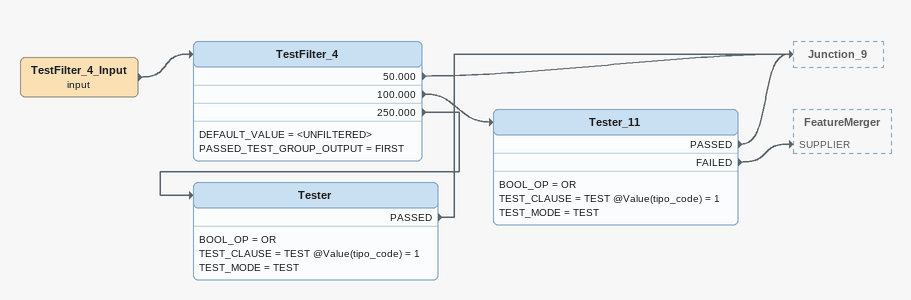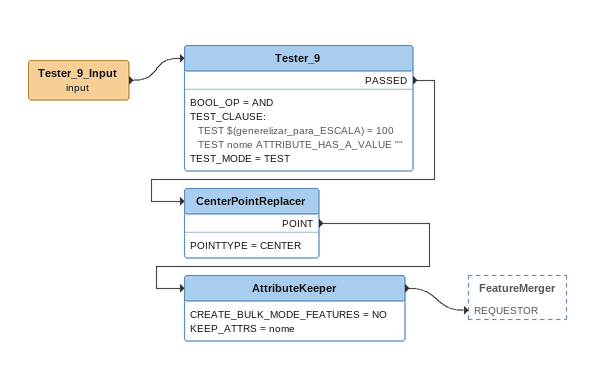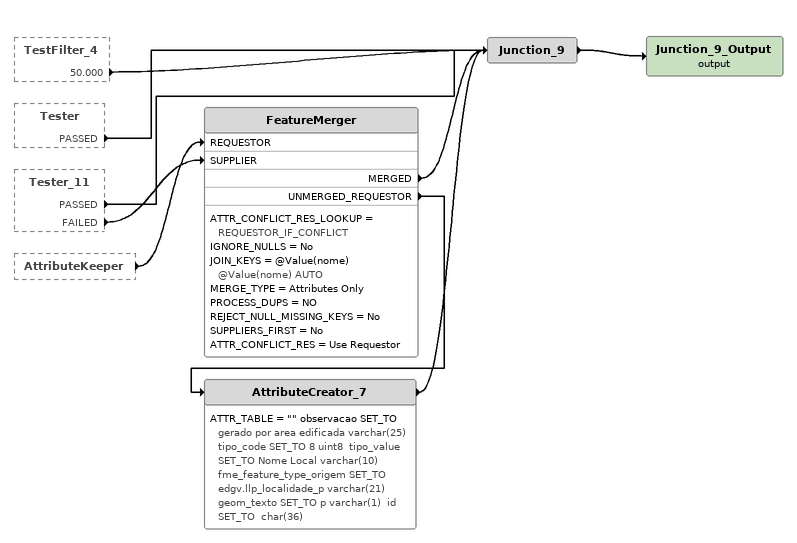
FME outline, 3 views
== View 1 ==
TestFilter_4_Input (input)
    -> TestFilter_4
TestFilter_4
    DEFAULT_VALUE = <UNFILTERED>
    PASSED_TEST_GROUP_OUTPUT = FIRST
    50.000 -> Junction_9
    100.000 -> Tester_11
    250.000 -> Tester
Tester_11
    BOOL_OP = OR
    TEST_CLAUSE = TEST @Value(tipo_code) = 1
    TEST_MODE = TEST
    PASSED -> Junction_9
    FAILED -> FeatureMerger [SUPPLIER]
Tester
    BOOL_OP = OR
    TEST_CLAUSE = TEST @Value(tipo_code) = 1
    TEST_MODE = TEST
    PASSED -> Junction_9

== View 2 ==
Tester_9_Input (input)
    -> Tester_9
Tester_9
    BOOL_OP = AND
    TEST_CLAUSE:
      TEST $(generelizar_para_ESCALA) = 100
      TEST nome ATTRIBUTE_HAS_A_VALUE ""
    TEST_MODE = TEST
    PASSED -> CenterPointReplacer
CenterPointReplacer
    POINTTYPE = CENTER
    POINT -> AttributeKeeper
AttributeKeeper
    CREATE_BULK_MODE_FEATURES = NO
    KEEP_ATTRS = nome
    -> FeatureMerger [REQUESTOR]

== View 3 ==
TestFilter_4 [outside]
    50.000 -> Junction_9
Tester [outside]
    PASSED -> Junction_9
Tester_11 [outside]
    PASSED -> Junction_9
    FAILED -> FeatureMerger [SUPPLIER]
AttributeKeeper [outside]
    -> FeatureMerger [REQUESTOR]
FeatureMerger
    ATTR_CONFLICT_RES_LOOKUP = REQUESTOR_IF_CONFLICT
    IGNORE_NULLS = No
    JOIN_KEYS = @Value(nome) @Value(nome) AUTO
    MERGE_TYPE = Attributes Only
    PROCESS_DUPS = NO
    REJECT_NULL_MISSING_KEYS = No
    SUPPLIERS_FIRST = No
    ATTR_CONFLICT_RES = Use Requestor
    MERGED -> Junction_9
    UNMERGED_REQUESTOR -> AttributeCreator_7
AttributeCreator_7
    ATTR_TABLE = "" observacao SET_TO gerado por area edificada varchar(25)  tipo_code SET_TO 8 uint8  tipo_value SET_TO Nome Local varchar(10)  fme_feature_type_origem SET_TO edgv.llp_localidade_p varchar(21)  geom_texto SET_TO p varchar(1)  id SET_TO  char(36)
    -> Junction_9
Junction_9
    -> Junction_9_Output (output)
Junction_9_Output (output)
